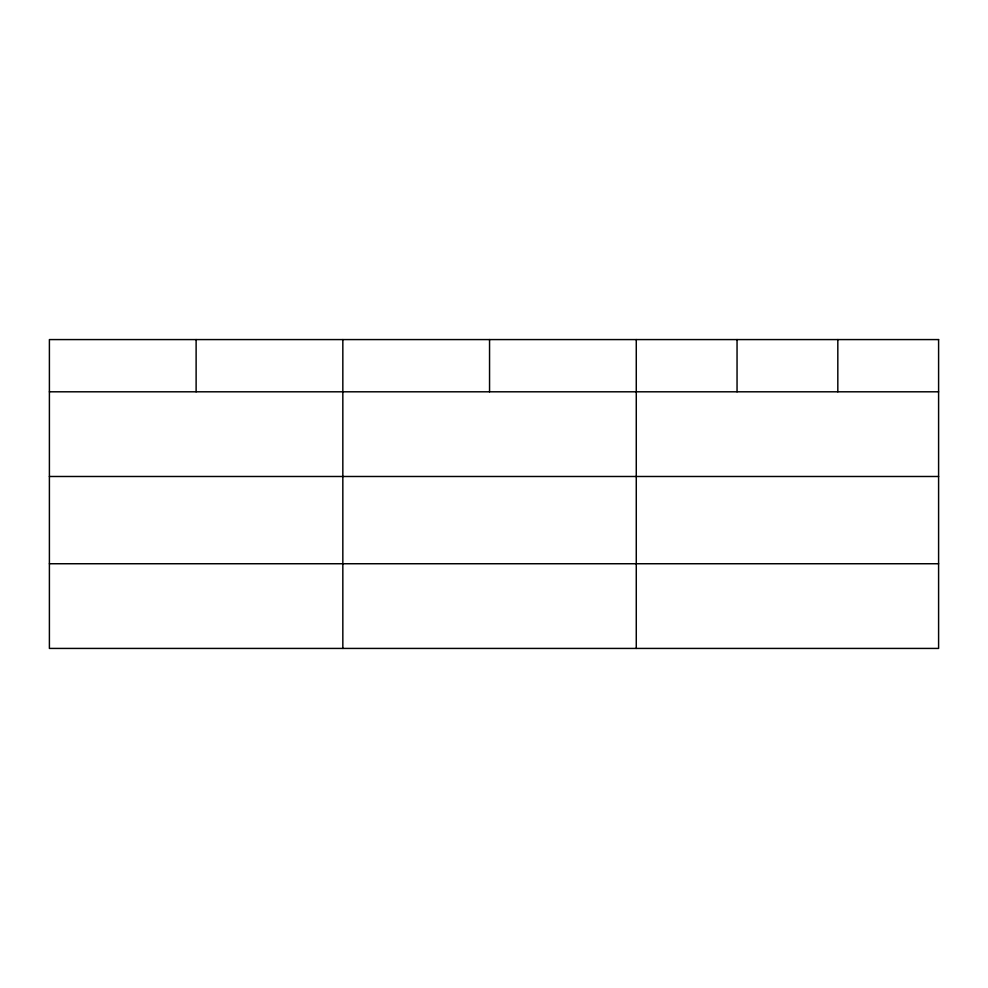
<?xml version="1.0" encoding="UTF-8"?>
<svg xmlns="http://www.w3.org/2000/svg" width="988" height="988" viewBox="0 0 988 988"><rect width="100%" height="100%" fill="white"/><g stroke="black" fill="none" stroke-linecap="round" stroke-linejoin="round"><path stroke-width="1.48" d="M49.4 391.804L938.6 391.804M49.4 476.488L938.6 476.488M49.4 563.74L938.6 563.74M837.824 339.576L837.824 391.804M737.048 339.576L737.048 391.804M636.272 339.576L636.272 648.424M489.554 339.576L489.554 391.804M342.836 339.576L342.836 648.424M196.118 339.576L196.118 391.804M938.6 339.576L49.4 339.576L49.4 648.424L938.6 648.424L938.6 339.576"/></g></svg>
